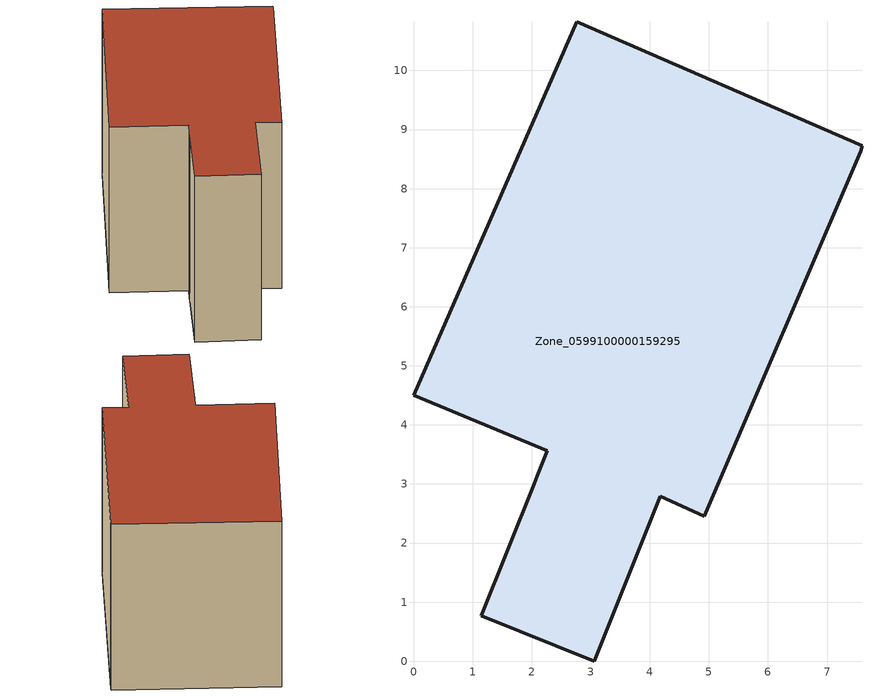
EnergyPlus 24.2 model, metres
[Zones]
Zone_0599100000159295
 floor ground (C_G): 2.09,3.14 2.26,3.56 0,4.5 2.76,10.82 7.59,8.72 7.57,8.64 4.92,2.45 4.18,2.79 3.06,0 1.15,0.77 2.04,3 z0
 wall outside (C_F): 2.26,3.56 2.09,3.14 2.04,3 1.15,0.77 3.06,0 4.18,2.79 4.92,2.45 7.57,8.64 7.59,8.72 2.76,10.82 0,4.5 2.26,3.56 z0:6.02
 roof outside (C_R): 4.92,2.45 7.57,8.64 7.59,8.72 2.76,10.82 0,4.5 2.26,3.56 2.09,3.14 2.04,3 1.15,0.77 3.06,0 4.18,2.79 z6.02
[BUILDING]
Pand.0599100000159295: North Axis=0; Terrain=City; Loads Convergence Tolerance Value=0.04; Temperature Convergence Tolerance Value=0.4; Solar Distribution=FullExterior; Maximum Number of Warmup Days=25; Minimum Number of Warmup Days=1
[Site:Location]
Rotterdam.The.Hague.AP_ZH_NLD Design_Conditions: Latitude=51.96; Longitude=4.45; Time Zone=1; Elevation=-4.5
[SITE:GROUNDTEMPERATURE:BUILDINGSURFACE]
18, 18, 18, 18, 18, 18, 18, 18, 18, 18, 18, 18
[MATERIAL] Thermal Absorptance=0.9; Solar Absorptance=0.7; Visible Absorptance=0.7
Name | Roughness | Thickness | Conductivity | Density | Specific Heat
G.TC.1946 | MediumSmooth | 0.15 | 1 | 540 | 1210
F.TC.1946 | Rough | 0.3 | 0.857143 | 1920 | 840
R.TC.1946 | MediumRough | 0.2 | 0.909091 | 1500 | 1000
[CONSTRUCTION]
C_G: G.TC.1946
C_F: F.TC.1946
C_R: R.TC.1946
[ZONE]
Zone_0599100000159295: Type=1; Multiplier=1; Ceiling Height=Autocalculate; Volume=Autocalculate; Floor Area=autocalculate; Part of Total Floor Area=Yes
[ZONEINFILTRATION:DESIGNFLOWRATE]
Infil_Zone_0599100000159295: Zone or ZoneList or Space or SpaceList=Zone_0599100000159295; Schedule=AlwaysOn; Design Flow Rate Calculation Method=Flow/Area; Flow Rate per Floor Area=0.003; Constant Term Coefficient=1; Temperature Term Coefficient=0; Velocity Term Coefficient=0; Velocity Squared Term Coefficient=0
[HVACTEMPLATE:ZONE:IDEALLOADSAIRSYSTEM]
Zone_0599100000159295: Maximum Heating Supply Air Temperature=50; Minimum Cooling Supply Air Temperature=13; Maximum Heating Supply Air Humidity Ratio=0.0156; Minimum Cooling Supply Air Humidity Ratio=0.0077; Heating Limit=NoLimit; Cooling Limit=NoLimit; Dehumidification Control Type=ConstantSensibleHeatRatio; Cooling Sensible Heat Ratio=0.7; Dehumidification Setpoint=60; Humidification Control Type=None; Humidification Setpoint=30; Outdoor Air Method=None; Outdoor Air Flow Rate per Person=0.00944; Outdoor Air Flow Rate per Zone Floor Area=0; Outdoor Air Flow Rate per Zone=0; Demand Controlled Ventilation Type=None; Outdoor Air Economizer Type=NoEconomizer; Heat Recovery Type=None; Sensible Heat Recovery Effectiveness=0.7; Latent Heat Recovery Effectiveness=0.65
[ZONECONTROL:THERMOSTAT]
ThermostatControl_Zone_0599100000159295: Zone or ZoneList=Zone_0599100000159295; Control Type Schedule=DualSetpointControlType; Control 1=Thermostat_Zone_0599100000159295; Temperature Difference Between Cutout And Setpoint=0
[THERMOSTATSETPOINT:DUALSETPOINT]
Thermostat_Zone_0599100000159295: Heating Setpoint Temperature Schedule=HeatingSetpoint_Zone_0599100000159295; Cooling Setpoint Temperature Schedule=CoolingSetpoint_Zone_0599100000159295
[SCHEDULE:COMPACT]
HeatingSetpoint_Zone_0599100000159295: Through: 12/31, For: AllDays, Until: 24:00, 21
CoolingSetpoint_Zone_0599100000159295: Through: 12/31, For: AllDays, Until: 24:00, 24
DualSetpointControlType: Through: 12/31, For: AllDays, Until: 24:00, 4
AlwaysOn: Through: 12/31, For: AllDays, Until: 24:00, 1
